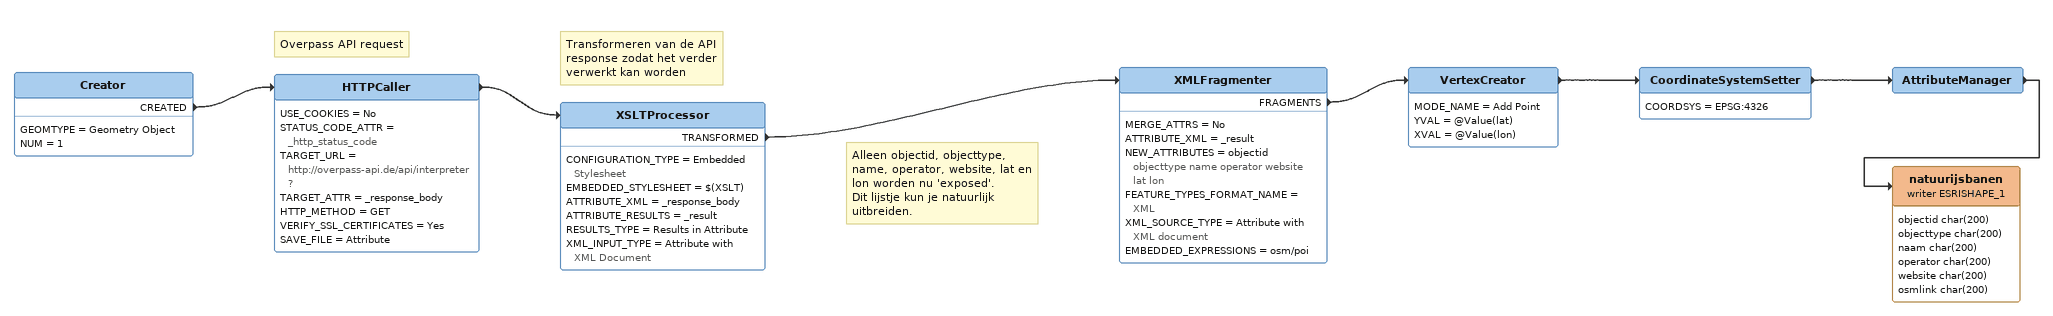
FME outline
Creator
    GEOMTYPE = Geometry Object
    NUM = 1
    CREATED -> HTTPCaller
Note: Overpass API request
HTTPCaller
    USE_COOKIES = No
    STATUS_CODE_ATTR = _http_status_code
    TARGET_URL = http://overpass-api.de/api/interpreter?
    TARGET_ATTR = _response_body
    HTTP_METHOD = GET
    VERIFY_SSL_CERTIFICATES = Yes
    SAVE_FILE = Attribute
    -> XSLTProcessor
Note: Transformeren van de API response zodat het verder verwerkt kan worden
XSLTProcessor
    CONFIGURATION_TYPE = Embedded Stylesheet
    EMBEDDED_STYLESHEET = $(XSLT)
    ATTRIBUTE_XML = _response_body
    ATTRIBUTE_RESULTS = _result
    RESULTS_TYPE = Results in Attribute
    XML_INPUT_TYPE = Attribute with XML Document
    TRANSFORMED -> XMLFragmenter
Note: Alleen objectid, objecttype, name, operator, website, lat en lon worden nu 'exposed'. / Dit lijstje kun je natuurlijk uitbreiden.
XMLFragmenter
    MERGE_ATTRS = No
    ATTRIBUTE_XML = _result
    NEW_ATTRIBUTES = objectid objecttype name operator website lat lon
    FEATURE_TYPES_FORMAT_NAME = XML
    XML_SOURCE_TYPE = Attribute with XML document
    EMBEDDED_EXPRESSIONS = osm/poi
    FRAGMENTS -> VertexCreator
VertexCreator
    MODE_NAME = Add Point
    YVAL = @Value(lat)
    XVAL = @Value(lon)
    -> CoordinateSystemSetter
CoordinateSystemSetter
    COORDSYS = EPSG:4326
    -> AttributeManager
AttributeManager
    -> natuurijsbanen (writer ESRISHAPE_1)
natuurijsbanen (writer ESRISHAPE_1)
    attributes: objectid char(200), objecttype char(200), naam char(200), operator char(200), website char(200), osmlink char(200)
